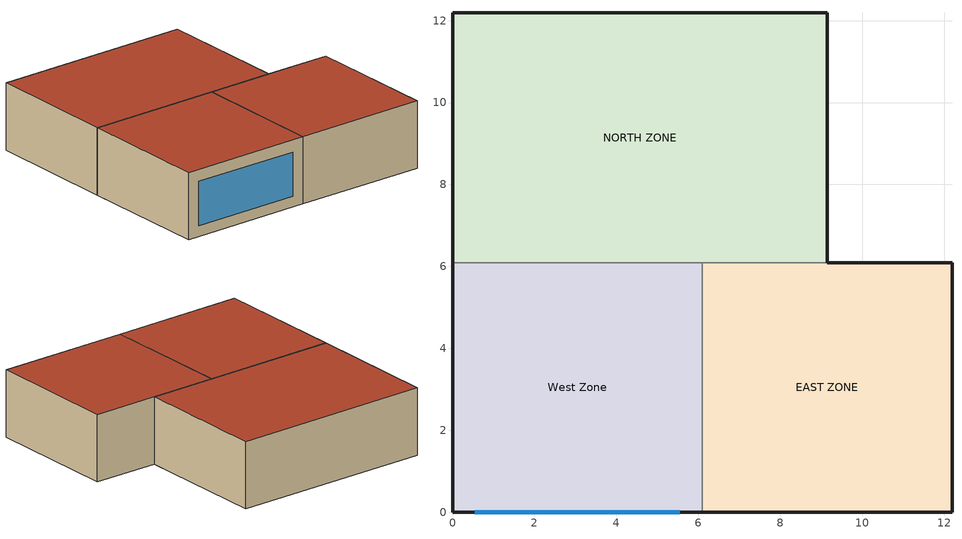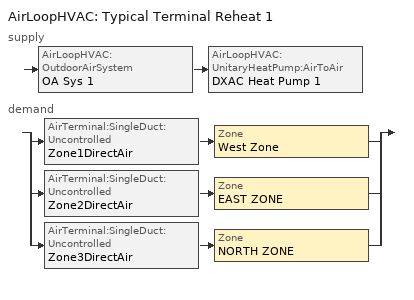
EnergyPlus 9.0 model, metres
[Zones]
West Zone
 floor adiabatic (FLOOR SLAB 8 IN): 0,0 0,6.1 6.1,6.1 6.1,0 z0
 wall outside (EXTWALL80): 0,6.1 0,0 6.1,0 z0:3.05
 wall to NORTH ZONE (PARTITION06): 6.1,6.1 0,6.1 z0:3.05
 wall to EAST ZONE (PARTITION06): 6.1,0 6.1,6.1 z0:3.05
 window (WIN-CON-LIGHT): 0.55,0 5.55,0 z0.5:2.5
 roof outside (ROOF34): 0,6.1 0,0 6.1,0 6.1,6.1 z3.05
EAST ZONE
 floor adiabatic (FLOOR SLAB 8 IN): 6.1,0 6.1,6.1 12.19,6.1 12.19,0 z0
 wall outside (EXTWALL80): 6.1,0 12.19,0 12.19,6.1 9.14,6.1 z0:3.05
 wall to NORTH ZONE (PARTITION06): 9.14,6.1 6.1,6.1 z0:3.05
 roof outside (ROOF34): 6.1,6.1 6.1,0 12.19,0 12.19,6.1 z3.05
NORTH ZONE
 floor adiabatic (FLOOR SLAB 8 IN): 0,6.1 0,12.19 9.14,12.19 9.14,6.1 z0
 wall outside (EXTWALL80): 9.14,6.1 9.14,12.19 0,12.19 0,6.1 z0:3.05
 roof outside (ROOF34): 0,12.19 0,6.1 9.14,6.1 9.14,12.19 z3.05
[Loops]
AirLoopHVAC 'Typical Terminal Reheat 1'
 supply: AirLoopHVAC:OutdoorAirSystem 'OA Sys 1' > AirLoopHVAC:UnitaryHeatPump:AirToAir 'DXAC Heat Pump 1'
 demand: split
  | AirTerminal:SingleDuct:Uncontrolled 'Zone1DirectAir' > Zone 'West Zone'
  | AirTerminal:SingleDuct:Uncontrolled 'Zone2DirectAir' > Zone 'EAST ZONE'
  | AirTerminal:SingleDuct:Uncontrolled 'Zone3DirectAir' > Zone 'NORTH ZONE'
[Building]
NONE: North Axis {deg}=0; Terrain=Suburbs; Loads Convergence Tolerance Value=0.04; Temperature Convergence Tolerance Value {deltaC}=0.4; Solar Distribution=FullInteriorAndExterior; Maximum Number of Warmup Days=25; Minimum Number of Warmup Days=6
[Site:Location]
Chicago Ohare Intl Ap IL USA WMO=725300: Latitude {deg}=41.99; Longitude {deg}=-87.91; Time Zone {hr}=-6; Elevation {m}=205
[SizingPeriod:DesignDay] Day of Month=21; Humidity Condition Type=Wetbulb; Barometric Pressure {Pa}=98886; Rain Indicator=No; Snow Indicator=No; Daylight Saving Time Indicator=No; Solar Model Indicator=ASHRAEClearSky
Name | Month | Day Type | Maximum Dry-Bulb Temperature {C} | Daily Dry-Bulb Temperature Range {deltaC} | Wetbulb or DewPoint at Maximum Dry-Bulb {C} | Wind Speed {m/s} | Wind Direction {deg} | Sky Clearness
Chicago Ohare Intl Ap Ann Htg 99% Condns DB | 1 | WinterDesignDay | -16.6 | 0 | -16.6 | 4.9 | 270 | 0
Chicago Ohare Intl Ap Ann Clg 1% Condns DB=>MWB | 7 | SummerDesignDay | 31.6 | 10.5 | 23 | 5.2 | 230 | 1
[Site:GroundTemperature:BuildingSurface]
20.03, 20.03, 20.13, 20.3, 20.43, 20.52, 20.62, 20.77, 20.78, 20.55, 20.44, 20.2
[Material] Thermal Absorptance=0.9
Name | Roughness | Thickness {m} | Conductivity {W/m-K} | Density {kg/m3} | Specific Heat {J/kg-K} | Solar Absorptance | Visible Absorptance
A1 - 1 IN STUCCO | Smooth | 0.0253898 | 0.691831 | 1858.142 | 836.8 | 0.92 | 0.92
C4 - 4 IN COMMON BRICK | Rough | 0.101498 | 0.726422 | 1922.216 | 836.8 | 0.76 | 0.76
E1 - 3 / 4 IN PLASTER OR GYP BOARD | Smooth | 0.01905 | 0.726422 | 1601.846 | 836.8 | 0.92 | 0.92
C6 - 8 IN CLAY TILE | Smooth | 0.203302 | 0.570761 | 1121.292 | 836.8 | 0.82 | 0.82
C10 - 8 IN HW CONCRETE | MediumRough | 0.203302 | 1.729577 | 2242.585 | 836.8 | 0.65 | 0.65
E2 - 1 / 2 IN SLAG OR STONE | Rough | 0.0127102 | 1.435549 | 881.0155 | 1673.6 | 0.55 | 0.55
E3 - 3 / 8 IN FELT AND MEMBRANE | Rough | 0.00954024 | 0.190253 | 1121.292 | 1673.6 | 0.75 | 0.75
B5 - 1 IN DENSE INSULATION | VeryRough | 0.0253898 | 0.0432394 | 91.30524 | 836.8 | 0.5 | 0.5
C12 - 2 IN HW CONCRETE | MediumRough | 0.0509016 | 1.729577 | 2242.585 | 836.8 | 0.65 | 0.65
[WindowMaterial:Glazing]
WIN-LAY-GLASS-LIGHT: Optical Data Type=SpectralAverage; Thickness {m}=0.003; Solar Transmittance at Normal Incidence=0.9; Front Side Solar Reflectance at Normal Incidence=0.031; Back Side Solar Reflectance at Normal Incidence=0.031; Visible Transmittance at Normal Incidence=0.9; Front Side Visible Reflectance at Normal Incidence=0.05; Back Side Visible Reflectance at Normal Incidence=0.05; Infrared Transmittance at Normal Incidence=0; Front Side Infrared Hemispherical Emissivity=0.84; Back Side Infrared Hemispherical Emissivity=0.84; Conductivity {W/m-K}=0.9
[Construction]
EXTWALL80: A1 - 1 IN STUCCO, C4 - 4 IN COMMON BRICK, E1 - 3 / 4 IN PLASTER OR GYP BOARD
PARTITION06: E1 - 3 / 4 IN PLASTER OR GYP BOARD, C6 - 8 IN CLAY TILE, E1 - 3 / 4 IN PLASTER OR GYP BOARD
FLOOR SLAB 8 IN: C10 - 8 IN HW CONCRETE
ROOF34: E2 - 1 / 2 IN SLAG OR STONE, E3 - 3 / 8 IN FELT AND MEMBRANE, B5 - 1 IN DENSE INSULATION, C12 - 2 IN HW CONCRETE
WIN-CON-LIGHT: WIN-LAY-GLASS-LIGHT
[Zone] Type=1; Multiplier=1; Ceiling Height {m}=autocalculate; Volume {m3}=autocalculate
West Zone; EAST ZONE; NORTH ZONE
[ZoneList]
DCV Zone List: East Zone, North Zone
[People] Number of People Schedule=OFFICE OCCUPANCY; Number of People Calculation Method=people; Fraction Radiant=0.3; Activity Level Schedule=Activity Sch; Carbon Dioxide Generation Rate {m3/s-W}=3.82E-8; Mean Radiant Temperature Calculation Type=zoneaveraged; Work Efficiency Schedule=Work Eff Sch; Clothing Insulation Calculation Method=ClothingInsulationSchedule; Clothing Insulation Schedule=Clothing Sch; Air Velocity Schedule=Air Velo Sch; Thermal Comfort Model 1 Type=FANGER
Name | Zone or ZoneList | Number of People
WestPeople | West Zone | 6
EastPeople | EAST ZONE | 6
NorthPeople | NORTH ZONE | 8
[Lights] Schedule=OFFICE LIGHTING; Design Level Calculation Method=LightingLevel; Return Air Fraction=0; Fraction Radiant=0.2; Fraction Visible=0.2; Fraction Replaceable=0
Name | Zone or ZoneList | Lighting Level {W}
EAST ZONE Lights 1 | EAST ZONE | 1464.375
NORTH ZONE Lights 1 | NORTH ZONE | 878.6252
[ElectricEquipment] Schedule=INTERMITTENT; Design Level Calculation Method=EquipmentLevel; Fraction Latent=0; Fraction Radiant=0.3; Fraction Lost=0
Name | Zone or ZoneList | Design Level {W}
West Zone ElecEq 1 | West Zone | 2928.751
EAST ZONE ElecEq 1 | EAST ZONE | 1464.375
NORTH ZONE ElecEq 1 | NORTH ZONE | 2928.751
[AirLoopHVAC]
Typical Terminal Reheat 1: Design Supply Air Flow Rate {m3/s}=1.7
[AvailabilityManager:Scheduled]
Name | Schedule
Heat Pump 1 Avail | FanAndCoilAvailSched
Outdoor Air 1 Avail | OutdoorAirAvailSched
[Controller:OutdoorAir]
OA Controller 1: Minimum Outdoor Air Flow Rate {m3/s}=0; Maximum Outdoor Air Flow Rate {m3/s}=1.7; Economizer Control Type=NoEconomizer; Economizer Control Action Type=ModulateFlow; Lockout Type=NoLockout; Minimum Limit Type=FixedMinimum; Minimum Outdoor Air Schedule=OAFractionSched; Mechanical Ventilation Controller=DCVObject
[Controller:MechanicalVentilation]
DCVObject: Availability Schedule=VentSchedule; Demand Controlled Ventilation=Yes; System Outdoor Air Method=ZoneSum; Zone 1=West Zone; Design Specification Outdoor Air Object Name 1=CM DSOA West Zone; Design Specification Zone Air Distribution Object Name 1=CM DSZAD West Zone; Zone 2=DCV Zone List; Design Specification Outdoor Air Object Name 2=CM DSOA DCV Zone List; Design Specification Zone Air Distribution Object Name 2=CM DSZAD DCV Zone List
[DesignSpecification:ZoneAirDistribution]
Name | Zone Air Distribution Effectiveness in Cooling Mode | Zone Air Distribution Effectiveness in Heating Mode
CM DSZAD West Zone | 1 | 1
CM DSZAD DCV Zone List
[DesignSpecification:OutdoorAir] Outdoor Air Method=Sum
Name | Outdoor Air Flow per Person {m3/s-person} | Outdoor Air Flow per Zone Floor Area {m3/s-m2}
CM DSOA West Zone | 0.002952 | 0.000381
CM DSOA DCV Zone List | 0.003149 | 0.000407
[Zone equipment]
West Zone: Zone1DirectAir
EAST ZONE: Zone2DirectAir
NORTH ZONE: Zone3DirectAir
[AirLoopHVAC:UnitaryHeatPump:AirToAir]
DXAC Heat Pump 1: Availability Schedule=FanAndCoilAvailSched; Cooling Supply Air Flow Rate {m3/s}=1.7; Heating Supply Air Flow Rate {m3/s}=1.7; No Load Supply Air Flow Rate {m3/s}=1.7; Controlling Zone or Thermostat Location=East Zone; Supply Air Fan=Supply Fan 1; Heating Coil=Heat Pump DX Heating Coil 1; Cooling Coil=Heat Pump ACDXCoil 1; Supplemental Heating Coil=Heat Pump DX Supp Heating Coil 1; Maximum Supply Air Temperature from Supplemental Heater {C}=50; Maximum Outdoor Dry-Bulb Temperature for Supplemental Heater Operation {C}=21; Fan Placement=BlowThrough; Supply Air Fan Operating Mode Schedule=ContinuousFanSchedule
[AirTerminal:SingleDuct:Uncontrolled] Availability Schedule=FanAndCoilAvailSched
Name | Maximum Air Flow Rate {m3/s}
Zone1DirectAir; Zone3DirectAir | 0.612
Zone2DirectAir | 0.476
[ZoneControl:Thermostat]
Zone 2 Thermostat: Zone or ZoneList=EAST ZONE; Control Type Schedule=Zone Control Type Sched; Control 1=Heating Setpoint with SB; Control 2=Cooling Setpoint with SB
[ThermostatSetpoint:SingleHeating]
Heating Setpoint with SB: Setpoint Temperature Schedule=Heating Setpoints
[ThermostatSetpoint:SingleCooling]
Cooling Setpoint with SB: Setpoint Temperature Schedule=Cooling Setpoints
[Coil:Heating:Fuel]
Heat Pump DX Supp Heating Coil 1: Availability Schedule=FanAndCoilAvailSched; Fuel Type=NaturalGas; Burner Efficiency=0.8; Nominal Capacity {W}=32000
[Coil:Cooling:DX:SingleSpeed]
Heat Pump ACDXCoil 1: Availability Schedule=FanAndCoilAvailSched; Gross Rated Total Cooling Capacity {W}=32000; Gross Rated Sensible Heat Ratio=0.75; Gross Rated Cooling COP {W/W}=3; Rated Air Flow Rate {m3/s}=1.7; Total Cooling Capacity Function of Temperature Curve=HPACCoolCapFT; Total Cooling Capacity Function of Flow Fraction Curve=HPACCoolCapFFF; Energy Input Ratio Function of Temperature Curve=HPACCOOLEIRFT; Energy Input Ratio Function of Flow Fraction Curve=HPACCOOLEIRFFF; Part Load Fraction Correlation Curve=HPACCOOLPLFFPLR
[Coil:Heating:DX:SingleSpeed]
Heat Pump DX Heating Coil 1: Availability Schedule=FanAndCoilAvailSched; Gross Rated Heating Capacity {W}=35000; Gross Rated Heating COP {W/W}=2.75; Rated Air Flow Rate {m3/s}=1.7; Heating Capacity Function of Temperature Curve=HPACHeatCapFT; Heating Capacity Function of Flow Fraction Curve=HPACHeatCapFFF; Energy Input Ratio Function of Temperature Curve=HPACHeatEIRFT; Energy Input Ratio Function of Flow Fraction Curve=HPACHeatEIRFFF; Part Load Fraction Correlation Curve=HPACCOOLPLFFPLR; Minimum Outdoor Dry-Bulb Temperature for Compressor Operation {C}=-5; Maximum Outdoor Dry-Bulb Temperature for Defrost Operation {C}=5; Crankcase Heater Capacity {W}=200; Maximum Outdoor Dry-Bulb Temperature for Crankcase Heater Operation {C}=10; Defrost Strategy=Resistive; Defrost Control=TIMED; Defrost Time Period Fraction=0.166667; Resistive Defrost Heater Capacity {W}=20000
[Fan:OnOff]
Supply Fan 1: Availability Schedule=FanAndCoilAvailSched; Fan Total Efficiency=0.7; Pressure Rise {Pa}=300; Maximum Flow Rate {m3/s}=1.7; Motor Efficiency=0.9; Motor In Airstream Fraction=1
[Schedule:Compact]
VentSchedule: Through: 12/31, For: Saturday Holiday, Until: 24:00, 0, For: AllOtherDays, Until: 5:00, 0, Until: 18:30, 1, Until: 24:00, 0
Activity Sch: Through: 12/31, For: AllDays, Until: 24:00, 131.8
Work Eff Sch: Through: 12/31, For: AllDays, Until: 24:00, 0
Clothing Sch; ContinuousFanSchedule: Through: 12/31, For: AllDays, Until: 24:00, 1
Air Velo Sch: Through: 12/31, For: AllDays, Until: 24:00, 0.137
OFFICE OCCUPANCY: Through: 12/31, For: WeekDays SummerDesignDay, Until: 6:00, 0, Until: 7:00, 0.1, Until: 8:00, 0.5, Until: 12:00, 1, Until: 13:00, 0.5, Until: 16:00, 1, Until: 17:00, 0.5, Until: 18:00, 0.1, Until: 24:00, 0, For: AllOtherDays, Until: 24:00, 0
INTERMITTENT: Through: 12/31, For: WeekDays SummerDesignDay, Until: 8:00, 0, Until: 18:00, 1, Until: 24:00, 0, For: AllOtherDays, Until: 24:00, 0
OFFICE LIGHTING: Through: 12/31, For: WeekDays SummerDesignDay, Until: 6:00, 0.05, Until: 7:00, 0.2, Until: 17:00, 1, Until: 18:00, 0.5, Until: 24:00, 0.05, For: AllOtherDays, Until: 24:00, 0.05
OutdoorAirAvailSched: Through: 3/31, For: AllDays, Until: 24:00, 1, Through: 9/30, For: WeekDays, Until: 7:00, 0, Until: 17:00, 1, Until: 24:00, 0, For: SummerDesignDay WinterDesignDay, Until: 24:00, 0, For: AllOtherDays, Until: 24:00, 0, Through: 12/31, For: AllDays, Until: 24:00, 1
OAFractionSched: Through: 12/31, For: AllDays, Until: 7:00, 0, Until: 17:00, 1, Until: 24:00, 0
FanAndCoilAvailSched: Through: 3/31, For: AllDays, Until: 24:00, 1, Through: 9/30, For: WeekDays, Until: 7:00, 0, Until: 17:00, 1, Until: 24:00, 0, For: SummerDesignDay WinterDesignDay, Until: 24:00, 1, For: AllOtherDays, Until: 24:00, 0, Through: 12/31, For: AllDays, Until: 24:00, 1
Heating Setpoints: Through: 12/31, For: AllDays, Until:  7:00, 15, Until: 17:00, 20, Until: 24:00, 15
Cooling Setpoints: Through: 12/31, For: AllDays, Until:  7:00, 30, Until: 17:00, 24, Until: 24:00, 30
Zone Control Type Sched: Through: 3/31, For: AllDays, Until: 24:00, 1, Through: 9/30, For: AllDays, Until: 24:00, 2, Through: 12/31, For: AllDays, Until: 24:00, 1
[Curve:Biquadratic] Minimum Value of x=12.77778; Maximum Value of x=23.88889; Minimum Value of y=18; Maximum Value of y=46.11111; Input Unit Type for X=Temperature; Input Unit Type for Y=Temperature; Output Unit Type=Dimensionless
Name | Coefficient1 Constant | Coefficient2 x | Coefficient3 x**2 | Coefficient4 y | Coefficient5 y**2 | Coefficient6 x*y
HPACCoolCapFT | 0.766956 | 0.0107756 | -4.14703e-05 | 0.00134961 | -0.000261144 | 0.000457488
HPACCOOLEIRFT | 0.297145 | 0.0430933 | -0.000748766 | 0.00597727 | 0.000482112 | -0.000956448
[Curve:Cubic]
Name | Coefficient1 Constant | Coefficient2 x | Coefficient3 x**2 | Coefficient4 x**3 | Minimum Value of x | Maximum Value of x | Input Unit Type for X | Output Unit Type
HPACHeatCapFT | 0.758746 | 0.027626 | 0.000148716 | 3.4992e-06 | -20 | 20 | Temperature | Dimensionless
HPACHeatCapFFF | 0.84 | 0.16 | 0 | 0 | 0.5 | 1.5
HPACHeatEIRFT | 1.19248 | -0.0300438 | 0.00103745 | -2.3328e-05 | -20 | 20 | Temperature | Dimensionless
[Curve:Quadratic]
Name | Coefficient1 Constant | Coefficient2 x | Coefficient3 x**2 | Minimum Value of x | Maximum Value of x
HPACCoolCapFFF | 0.8 | 0.2 | 0 | 0.5 | 1.5
HPACCOOLEIRFFF | 1.156 | -0.1816 | 0.0256 | 0.5 | 1.5
HPACCOOLPLFFPLR | 0.85 | 0.15 | 0 | 0 | 1
HPACHeatEIRFFF | 1.3824 | -0.4336 | 0.0512 | 0 | 1
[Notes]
HeatPumpSimpleDCV.idf
Basic file description:  Heat pump with DX coil for cooling (w/ 10% outdoor air max.)
1 story building divided into 3 interior conditioned zones. Roof with no plenum.
No ground contact with floor. Outdoor air is modulated based on occupancy and floor area.
Highlights:              Example of simple demand controlled ventilation (see Controller:MechanicalVentilation object).
The system outdoor air flow is the total of zone outdoor air flow without considering
zone air distribution effectiveness or system ventilation efficiency.
This is the DCV method implemented in EnergyPlus 3.0. The method works fine for single zone
systems or 100% outdoor air systems, but does not comply with the ventilation rate procedure (VRP)
defined in ASHRAE Standard 62.1-2007. For a VRP based DCV example, look at the HeatPumpVRP_DCV.idf.
Simulation Location/Run: Chicago Ohare Intl Ap IL USA WMO=725300, 2 design days, 2 run periods.
Run Control executes two run periods(see RUN PERIOD object)
Location:                Chicago, IL
Design Days:             Chicago Ohare Intl Ap IL USA Annual Heating 99%, MaxDB=-16.6°C
Chicago Ohare Intl Ap IL USA Annual Cooling (DB=>MWB) 1%, MaxDB=31.6°C MWB=23°C
Run Period (Weather File): Winter 1/14, Summer 7/7.
Run Control:             No zone or system sizing, run period using weather file.
Building: Single floor rectangular L-shaped building 40 ft south wall, 40 ft west wall, zone height 10 feet.
There is a single window in West Zone's south wall. The walls are 1 in stucco over 4 in common brick
and gypboard. The roof is a built up roof with 1/2 in stone over 3/8 in felt over 1 in dense insulation
supported by 2 in heavy weight concrete. The window is single pane 3mm clear.
The window to wall ratio is approximately 0.07.
The building is oriented due north.
Floor Area:        130.1 m2 (1403 ft2)
Number of Stories: 1
Zone Description Details:
|       West         |         East           |    window = *
Internal gains description:     ZONE West      - lighting is 0 watts, equip is 2928.751 watts, 3 occupants
Internal gains description:     ZONE North     - lighting is 878.6252 watts, equip is 2928.751 watts, 4 occupants
Internal gains description:     ZONE East      - lighting is 1464.375 watts, equip is 1464.375 watts, 3 occupants
Interzone Surfaces:             3 interzone surfaces (see diagram)
Internal Mass:                  None
Detached Shading:               None
Daylight:                       None
Natural Ventilation:            None
Compact Schedules:              Yes
Solair Distribution:            FullInteriorAndExterior
HVAC:                           Heat pump using a single air loop serving 3 zones.  Heat pump configured with a
blow through fan, heat pump defrost is timed using a resistive heating element.
Heating set point during winter months is 20 C during occupied hours,
15 C set-back otherwise.  Cooling set point at 24 C during occupied hours only.
Cooling coil off all winter. Heat Pump has a gas supplemental heater. Outdoor air
is modulated based on occupancy and floor area according to the following
schedule (see Controller:MechanicalVentilation object):
Zone:                   Outdoor Air:
West Zone          0.000381 m3/s-m2 and 0.002952 m3/s-person
East Zone               0.000407 m3/s-m2 and 0.003149 m3/s-person
North Zone              0.000407 m3/s-m2 and 0.003149 m3/s-person
Zonal Equipment:                DIRECT AIR
Central Air Handling Equipment: Yes
System Equipment Autosize:      No
Purchased Cooling:              No
Purchased Heating:              No
Purchased Chilled Water:        No
Purchased Hot Water:            No
Coils:                          Coil:Cooling:DX:SingleSpeed, COIL:DX:HeatingEmpirical, Coil:Heating:Fuel
Pumps:                          None
Boilers:                        None
Chillers:                       None
Towers:                         None
Standard Reports:               None
Timestep or Hourly Variables:   Timestep
Time bins Report:               None
HTML Report:                    None
Environmental Emissions:        None
Utility Tariffs:                None
